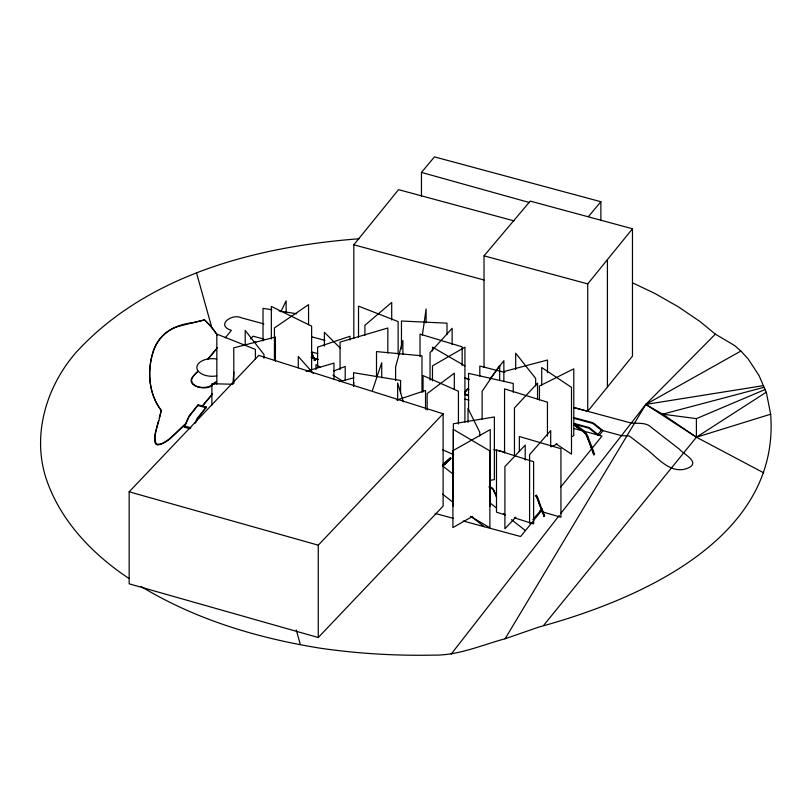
<?xml version="1.0" encoding="UTF-8"?>
<svg xmlns="http://www.w3.org/2000/svg" width="812" height="812" viewBox="0 0 812 812"><rect width="100%" height="100%" fill="white"/><g stroke="black" fill="none" stroke-linecap="round" stroke-linejoin="round"><path stroke-width="1.22" d="M574.531 424.057L574.419 424.463C587.736 433.933 579.504 430.462 574.419 424.463M233.846 372.099L232.912 384.249L211.871 383.711L211.871 405.188M422.352 335.244L426.107 308.956L426.107 322.892M155.265 434.724L155.122 435.668A103.936 59.966 0.2 0 0 154.869 438.044L154.828 438.967A53.917 31.11 0.2 0 0 154.818 440.043M155.346 434.258L157.173 426.016M157.295 425.559L158.025 422.819M159.893 416.028L161.294 410.466C149.103 394.642 147.084 372.799 152.544 354.012C156.411 335.914 173.738 324.851 191.256 322.912M159.314 418.089L161.294 410.425C154.219 401.422 150.656 390.014 149.844 378.686A214.845 124.043 0 0 1 150.301 364.568C151.976 348.5 160.837 331.367 177.402 326.759A47.918 27.649 0.2 0 1 179.056 326.201L204.502 319.796L210.755 326.201L217.24 334.879M158.147 422.362L158.644 420.535M159.771 416.485C158.533 425.366 151.194 436.836 157.071 444.814A1.979 1.147 0.2 0 0 157.883 444.956L161.832 443.849L167.191 440.469A105.59 60.93 0.2 0 0 169.322 438.856L185.278 424.473M141.197 586.548C195.682 619.617 257.708 638.141 320.314 648.209C357.798 653.63 395.657 655.883 433.527 655.122C458.384 655.609 481.506 645.114 505.094 638.76L539.016 627.016C638.384 599.906 780.362 538.813 770.649 414.211L766.426 392.825L759.058 375.58L748.187 358.965L740.899 351.048L734.728 345.628L715.362 334.128L699.832 321.41L678.385 306.845L654.756 293.396L632.741 282.941M372.434 390.44L381.721 362.731L381.721 377.854M190.13 428.746L184.253 427.153L188.425 417.317A4.547 1.573 -74.9 0 1 189.389 415.612L198.118 404.843L206.349 407.066L197.631 418.576A3.634 1.259 -74.9 0 0 196.849 419.936L195.722 422.595M184.253 427.153L188.617 417.713A3.634 1.259 -74.9 0 1 189.389 416.353L198.118 404.843M195.093 423.225L196.656 419.54A4.547 1.573 -74.9 0 1 197.631 417.835L206.349 407.066M541.178 509.642L541.797 508.911M280.8 311.798L286.128 300.826L286.128 312.092M505.094 638.76L645.784 404.427L715.362 334.128M311.747 354.397L314.985 360.355L312.295 354.235M541.249 509.652L544.213 516.432L538.468 499.542M544.213 516.432L544.649 515.772L541.98 508.748M593.653 454.649L591.694 446.6M594.13 454.801L594.567 454.141L591.897 447.118M489.89 378.991L503.866 360.67L503.856 381.64M212.531 393.647L203.893 404.274A624.57 360.589 0 0 1 202.32 406.101L209.394 397.789M212.429 393.962L210.166 396.835M591.715 447.28L591.116 447.97L593.876 454.74M451.167 654.117L559.255 515.447M560.808 513.448L645.784 404.427L740.899 351.048M225.249 337.873L231.369 330.322C215.281 325.379 232.059 313.016 241.479 317.837L263.849 323.887M250.675 339L252.979 336.158L263.971 339.122M464.494 392.693L467.57 388.887L468.737 389.202M464.494 393.434L467.57 388.887M541.371 510.91L520.634 536.519L463.226 521.01M560.513 487.281L601.986 436.074L573.861 428.482M197.428 372.17C181.289 383.853 202.909 392.044 212.297 385.578M207.973 359.178L217.383 347.587M216.185 381.559L213.769 384.441M353.819 338.36L353.819 244.788L398.55 189.653L514.077 220.894M574.764 407.797L587.736 411.298L587.736 283.895L632.467 228.761L530.236 201.112L484.023 255.841L484.023 367.328M587.736 411.298L632.467 356.163L632.467 228.761M543.908 625.047L696.402 437.211L766.193 392.257M421.458 196.494L421.458 172.408L434.461 156.878L600.88 201.721L600.88 220.57M588.548 216.449L600.88 201.721M197.813 371.003L192.271 377.55A11.926 6.892 0 0 0 197.752 386.766A11.926 6.892 0 0 0 213.708 383.599L214.764 382.361M207.669 359.371L216.296 349.18M532.834 519.477L540.954 510.24M515.904 517.132L504.912 528.744L504.912 466.565L525.202 445.128L525.202 460.059M129.159 491.808L258.784 355.402L443.119 413.795L443.119 506.14L318.263 637.521L129.159 583.828L129.159 491.808L318.263 545.177L443.119 413.795M186.567 423.082C178.122 429.081 167.282 446.519 155.884 443.981M442.926 465.641L450.954 458.415L450.345 457.816L442.936 464.474M593.623 454.243L594.303 454.091M543.705 515.874L544.395 515.721M442.997 464.667L450.345 458.059L450.498 458.638L443.839 464.637M450.802 458.76L444.144 464.931L450.498 458.455M472.685 516.371L452.903 527.556L452.903 450.711L490.265 429.578L490.265 506.434M551.622 446.732L557.164 443.961M571.567 436.754L573.779 435.648L573.779 368.841L539.442 386.035L539.442 399.9M763.29 385.659L645.784 404.427L662.653 414.171L696.402 418.627L765.077 389.516M333.783 371.003L345.202 366.445L345.202 380.107M129.017 578.499C92.121 554.048 59.489 519.995 45.685 477.141C32.064 433.588 46.802 385.923 76.186 352.286C147.632 274.415 257.282 246.533 359.077 238.758M396.855 400.052L425.529 390.47L425.529 409.309M314.721 360.447L314.031 360.345M645.784 404.427L696.402 437.211L770.649 414.211M306.134 371.338L333.965 363.106L333.965 379.448M503.856 371.561L547.501 360.031L547.501 372.627M763.899 387.344L662.653 414.171L696.402 437.211L763.767 472.868M339.213 381.66L353.758 377.854M191.256 323.064L198.351 321.501A105.469 60.859 0.2 0 0 204.502 319.979A114.999 66.351 0.2 0 1 210.958 326.657L211.81 327.652L196.616 273.238M490.651 480.247L494.376 479.628L494.376 416.972L453.39 423.752L453.39 486.408M271.736 309.737L263.017 308.327L263.017 340.888M279.206 310.945L296.634 313.767M489.25 487.281L490.275 487.555A11.784 8.303 -45.4 0 1 493.787 490.752L493.909 491.037M489.25 487.027L490.296 487.301A11.896 8.384 -45.4 0 1 493.98 490.57L494.072 490.793M493.919 449.645L504.79 452.101M489.21 486.561L489.687 486.692A11.896 8.384 -45.4 0 1 493.371 489.971L494.406 492.163M504.861 372.434L479.811 366.06L479.811 376.047M311.554 336.767L325.003 340.39M464.565 378.067L469.417 379.377M573.851 407.573L631.259 423.072C637.968 423.661 646.332 422.078 651.569 427.569L679.563 449.31C682.983 453.969 701.568 462.383 687.612 468.24C671.778 474.655 658.583 459.115 648.057 450.366L629.31 435.983L621.464 435.638L600.738 430.035M573.343 417.449L591.999 422.484A4.547 3.36 39 0 1 594.069 423.549L602.991 430.644L599.144 435.405L590.222 428.3A4.547 3.36 39 0 0 588.142 427.234L574.155 423.458M467.57 389.638L468.737 389.953M573.343 418.19L591.999 423.225A3.634 2.69 39 0 1 593.653 424.077L601.357 430.208L597.51 434.958L589.806 428.827A3.634 2.69 39 0 0 588.142 427.975L574.155 424.199M311.585 351.972L317.685 353.626M464.89 393.962L468.382 394.906M464.89 394.703L468.382 395.647M253.557 341.578L255.912 342.217M311.3 357.564L318.294 359.483M465.032 399.098L468.859 400.123M198.118 405.584L206.349 407.807M185.014 426.209L190.901 427.802M435.141 513.428L453.522 518.401M484.023 255.841L587.736 283.895M353.819 244.788L484.023 279.998M465.428 378.219L467.753 378.849M421.458 172.408L529.383 202.533M539.544 510.992L560.94 517.254L560.94 448.711L519.345 436.511L519.345 451.472M311.189 357.534L317.766 359.635M504.871 514.818L496.497 512.169L496.497 449.99L533.616 461.703L533.616 523.882L514.453 517.843M442.449 449.696L453.857 454.75M464.911 365.907L432.502 347.16L432.502 350.906M470.503 516.361L489.88 527.78L489.88 450.924L453.289 429.365L453.289 506.211M320.212 367.237L315.969 364.608L315.969 369.582M332.92 375.124L342.451 381.041M556.098 443.9L571.496 454.152L571.496 387.354L541.726 367.521L541.726 385.172M581.504 430.198L574.125 424.909M582.245 430.736L581.057 429.852M576.084 426.178L578.073 427.65M582.316 430.543L583.249 431.263A11.896 9.074 33.6 0 1 587.238 436.663L587.299 436.846M442.449 465.804L453.451 474.391M490.448 503.267L496.447 507.947M503.45 513.407L505.45 514.97M511.448 519.65L525.445 530.581M442.479 494.061L453.431 502.608M471.356 516.605L484.307 526.714M312.518 354.753L311.879 354.103L314.985 360.355M340.532 348.378L324.394 332.341L324.394 346.115M313.29 373.368L298.278 356.458L298.278 367.765M312.031 354.276L311.422 352.276M312.285 354.844L311.676 353.636M494.589 491.97L494.173 491.016M496.518 496.335L494.721 492.255M496.548 497.177L493.94 491.108M311.94 354.073L311.392 352.834M541.523 509.337L541.269 508.698M588.253 437.556L587.868 436.562M587.817 438.206L587.492 437.353M591.065 446.742L591.258 447.26M587.776 438.713L590.984 447.148M537.899 499.837L537.524 498.842M541.218 508.566L538.031 500.192M537.828 500.273L541.046 508.718M591.217 447.128L587.949 438.561M587.695 438.5L587.188 437.181M590.862 446.823L591.085 447.412M538.386 499.329L537.747 497.644A11.896 9.074 33.6 0 0 536.306 494.985M537.98 500.05L537.097 498.355A11.784 8.983 33.6 0 0 535.768 495.838M588.385 437.912L591.674 446.539M587.807 436.379L587.695 436.105A11.896 9.074 33.6 0 0 583.686 430.604L574.531 423.803L574.094 424.463L583.229 431.507A11.784 8.983 33.6 0 1 587.025 436.724L587.157 437.089M537.453 498.659L537.311 498.294A11.896 9.074 33.6 0 0 535.869 495.635M403.29 401.788L397.657 382.939L397.657 400.519M296.268 629.97L300.349 644.566M353.646 382.3L353.667 386.076M696.402 418.627L696.402 437.211M607.427 259.627L607.427 387.03M550.698 446.803L550.698 430.604L529.586 454.618L529.586 523.161M547.45 436.115L547.45 402.204L504.556 388.867L504.556 452.923M537.544 399.484L537.544 383.152L514.453 407.918L514.453 455.644M535.666 385.954L535.666 378.402L515.691 353.2L515.691 369.572M513.245 392.287L513.245 383.467L468.554 373.347L468.554 409.887M499.664 380.625L499.664 365.501L482.135 391.303L482.135 419.022M479.75 435.953L479.75 432.197L468.016 408.537L468.016 422.321M464.911 422.088L464.941 347.181L432.481 365.887L432.481 380.869M462.15 365.573L462.15 346.846L420.017 334.108L420.017 356.58M458.425 424.006L458.425 391.242L423.052 375.57L423.052 391.952M454.314 389.577L454.314 373.195L427.163 393.617L427.163 409.999M452.122 344.542L452.122 328.312L430.045 352.641L430.045 380.107M446.996 334.585L446.996 323.176L401.463 321.014L401.463 348.886M421.976 392.155L421.976 355.808L376.504 351.596L376.504 376.666M402.884 354.357L402.884 340.573L395.606 366.831L395.606 380.615M400.59 393.069L400.59 380.463L353.565 372.708L353.565 386.583M398.124 354.215L398.124 321.593L358.518 306.134L358.518 337.498M391.709 319.999L391.709 302.429L364.923 325.297L364.923 335.336M387.832 353.047L387.832 328.007L340.055 342.106L340.055 369.653M350.023 340.015L350.023 336.259L317.604 347.13L317.604 367.166M318.263 545.177L318.263 637.521M311.635 369.937L311.635 326.13L271.34 306.439L271.34 338.98M308.55 324.678L308.55 304.652L274.436 327.916L274.436 360.457M275.43 361.117L275.43 337.031L233.765 347.861L233.846 383.477M263.971 358.285L263.971 354.479L245.214 330.423L245.214 345.628M255.404 359.391L255.404 349.383L216.834 334.087L216.834 384.106M211.891 327.632A198.311 114.492 0 0 1 217.058 334.788M155.863 443.981A9.937 5.735 0.2 0 1 155.214 442.601M155.163 442.601A29.394 16.961 0.2 0 1 154.848 440.043M216.794 375.885A15.286 8.82 0 0 1 196.869 367.471A15.286 8.82 0 0 1 216.794 359.066"/></g></svg>
